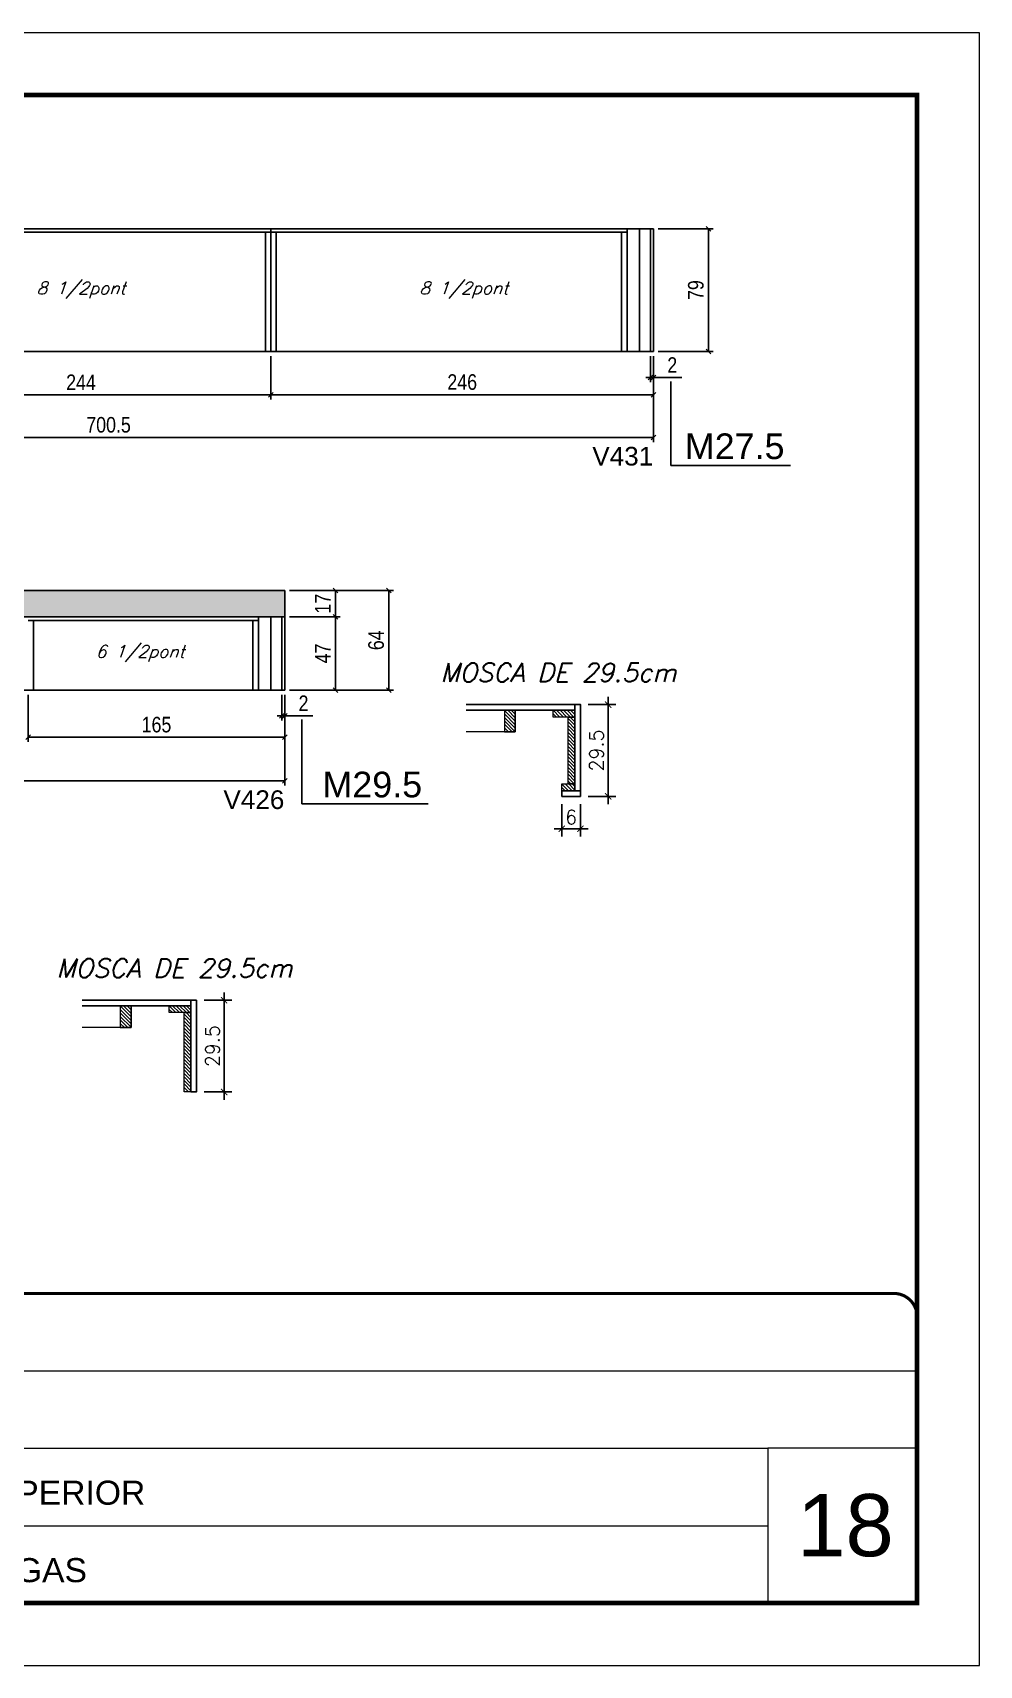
# Model space of a CAD drawing. Extents: x 3309 to 9590, y -2522 to 15424.
# Drawn here: x 5784 to 6393, y 8964 to 10014 of the extents above; entities that cross this region are included whole.
import ezdxf
from ezdxf.enums import TextEntityAlignment as Align

# ---------------------------------------------------------------- set-up
doc = ezdxf.new("R2010")
doc.units = 0
doc.linetypes.add('CONTINUO', pattern=[0])
doc.linetypes.add('DASHED', pattern=[0.75, 0.5, -0.25])
for name, color, linetype in [('5', 5, 'Continuous'), ('COTA', 241, 'Continuous'), ('NOMENCLATURA', 7, 'Continuous'), ('Painéis', 200, 'Continuous'), ('SARR_2.2x7', 40, 'Continuous'), ('SARR_3.5x7', 81, 'Continuous'), ('texto', 7, 'Continuous')]:
    doc.layers.add(name, color=color, linetype=linetype)
for name, color, linetype, lineweight in [('CARIMBO', 255, 'Continuous', 9), ('Folhas', 255, 'Continuous', 9), ('Hachura', 251, 'Continuous', 9), ('Madeira', 126, 'Continuous', 18), ('SARRAFO DE PRESSAO', 251, 'DASHED', 9), ('TEXTO PILAR', 3, 'Continuous', 15)]:
    doc.layers.add(name, color=color, linetype=linetype, lineweight=lineweight)
doc.styles.add('ARIAL', font='arial.ttf')
doc.styles.add('COTA TECNICA', font='techl___.ttf', dxfattribs={"height": 10})
doc.styles.add('Romans', font='romans.shx')
doc.styles.get("Standard").update_dxf_attribs({"font": 'arial.ttf'})
doc.dimstyles.new('COTA PARA DETALHES', dxfattribs={"dimtxt": 9, "dimasz": 4, "dimexe": 5, "dimexo": 5, "dimgap": 3, "dimtad": 1, "dimdec": 1, "dimlfac": 0.5, "dimzin": 12, "dimdsep": 46, "dimtxsty": 'Romans', "dimblk": 'ARCHTICK', "dimcen": 10, "dimdle": 5, "dimclrd": 4, "dimclre": 4, "dimclrt": 240, "dimadec": 1, "dimazin": 3, "dimtfac": 1, "dimtdec": 1, "dimtmove": 0, "dimatfit": 3, "dimldrblk": 'ARCHTICK', "dimfxl": 1, "dimtolj": 1, "dimtzin": 12, "dimarcsym": 0})
doc.dimstyles.new('PAINEL', dxfattribs={"dimtxt": 10, "dimasz": 3, "dimexe": 3, "dimexo": 3, "dimgap": 3, "dimtad": 1, "dimdec": 1, "dimzin": 12, "dimdsep": 46, "dimtxsty": 'COTA TECNICA', "dimblk1": 'OBLIQUE', "dimblk2": 'OBLIQUE', "dimsah": 1, "dimcen": 0.9, "dimclrd": 4, "dimclre": 4, "dimclrt": 240, "dimadec": 1, "dimazin": 3, "dimtfac": 1, "dimtdec": 1, "dimtmove": 0, "dimatfit": 3, "dimfxl": 1, "dimtolj": 1, "dimtzin": 12, "dimarcsym": 0})
pattern_1 = [(315, (1479.0021, -1998.3736), (1.12253202, 1.12253202), [])]
pattern_2 = [(315, (1232.1754, -2188.4733), (1.12253202, 1.12253202), [])]

# ---------------------------------------------------------------- blocks, each defined once
blk = doc.blocks.new('9999999999')
at = {"color": 30, "linetype": 'CONTINUO'}
for p, q in [((98564.6, 34379.6), (99584, 34379.6)), ((98564.6, 34329.8), (99488, 34329.8)), ((99584, 34329.8), (99488, 34329.8)), ((99488, 34329.8), (99488, 34230.2)), ((98564.6, 34280), (99488, 34280))]:
    blk.add_line(p, q, dxfattribs=at)
at = {"color": 30, "linetype": 'CONTINUO', "const_width": 2}
blk.add_lwpolyline([(99584, 34230.2), (99584, 34414.4, 0.414214), (99569, 34429.4), (98229, 34429.4, 0.414214), (98214, 34414.4), (98214, 34245.2, 0.414214), (98229, 34230.2), (99584, 34230.2)], format="xyb", dxfattribs=at)
at = {"layer": 'Folhas'}
blk.add_lwpolyline([(98139, 34190.2), (99624, 34190.2), (99624, 35240.2), (98139, 35240.2)], close=True, dxfattribs=at)
at = {"layer": 'Folhas', "color": 30, "const_width": 3}
blk.add_lwpolyline([(98214, 34230.2), (99584, 34230.2), (99584, 35200.2), (98214, 35200.2)], close=True, dxfattribs=at)
at = {"color": 7, "linetype": 'Continuous', "ltscale": 5, "style": 'ARIAL'}
for s, p in [('2° SUBSOLO SUPERIOR', (98837.7, 34293.5)), ('LATERAIS DE VIGAS', (98837.7, 34243.7))]:
    blk.add_text(s, height=15.483, dxfattribs=at).set_placement(p)
blk = doc.blocks.new('_Oblique')
at = {"color": 0, "linetype": 'ByBlock', "lineweight": -2}
blk.add_line((-0.5, -0.5), (0.5, 0.5), dxfattribs=at)
blk = doc.blocks.new('*D1206')
at = {"layer": 'COTA', "color": 4, "lineweight": -2, "transparency": 16777216}
for p, q in [((5483, 9805.5), (5483, 9750.2)), ((6183.5, 9805.5), (6183.5, 9750.2)), ((5483, 9753.2), (6183.5, 9753.2))]:
    blk.add_line(p, q, dxfattribs=at)
at = {"layer": 'Defpoints', "color": 0, "transparency": 16777216}
for p in [(5483, 9808.5), (6183.5, 9808.5), (6183.5, 9753.2)]:
    blk.add_point(p, dxfattribs=at)
at = {"layer": 'COTA', "color": 4, "lineweight": -2, "transparency": 16777216, "xscale": 3, "yscale": 3, "zscale": 3, "rotation": 180}
blk.add_blockref('_Oblique', (5483, 9753.2), dxfattribs=at)
at = {"layer": 'COTA', "color": 4, "lineweight": -2, "transparency": 16777216, "xscale": 3, "yscale": 3, "zscale": 3}
blk.add_blockref('_Oblique', (6183.5, 9753.2), dxfattribs=at)
at = {"layer": 'COTA', "color": 240, "transparency": 16777216, "insert": (5833.2, 9761.3), "char_height": 10, "attachment_point": 5, "style": 'COTA TECNICA'}
blk.add_mtext('\\A1;700.5', dxfattribs=at)
blk = doc.blocks.new('*D1209')
at = {"layer": 'COTA', "color": 4, "lineweight": -2, "transparency": 16777216}
for p, q in [((5693.5, 9805.5), (5693.5, 9777.7)), ((5937.5, 9805.5), (5937.5, 9777.7)), ((5693.5, 9780.7), (5937.5, 9780.7))]:
    blk.add_line(p, q, dxfattribs=at)
at = {"layer": 'Defpoints', "color": 0, "transparency": 16777216}
for p in [(5693.5, 9808.5), (5937.5, 9808.5), (5937.5, 9780.7)]:
    blk.add_point(p, dxfattribs=at)
at = {"layer": 'COTA', "color": 4, "lineweight": -2, "transparency": 16777216, "xscale": 3, "yscale": 3, "zscale": 3, "rotation": 180}
blk.add_blockref('_Oblique', (5693.5, 9780.7), dxfattribs=at)
at = {"layer": 'COTA', "color": 4, "lineweight": -2, "transparency": 16777216, "xscale": 3, "yscale": 3, "zscale": 3}
blk.add_blockref('_Oblique', (5937.5, 9780.7), dxfattribs=at)
at = {"layer": 'COTA', "color": 240, "transparency": 16777216, "insert": (5815.5, 9788.7), "char_height": 10, "attachment_point": 5, "style": 'COTA TECNICA'}
blk.add_mtext('\\A1;244', dxfattribs=at)
blk = doc.blocks.new('*D1210')
at = {"layer": 'COTA', "color": 4, "lineweight": -2, "transparency": 16777216}
for p, q in [((5937.5, 9805.5), (5937.5, 9777.7)), ((6183.5, 9805.5), (6183.5, 9777.7)), ((5937.5, 9780.7), (6183.5, 9780.7))]:
    blk.add_line(p, q, dxfattribs=at)
at = {"layer": 'Defpoints', "color": 0, "transparency": 16777216}
for p in [(5937.5, 9808.5), (6183.5, 9808.5), (6183.5, 9780.7)]:
    blk.add_point(p, dxfattribs=at)
at = {"layer": 'COTA', "color": 4, "lineweight": -2, "transparency": 16777216, "xscale": 3, "yscale": 3, "zscale": 3, "rotation": 180}
blk.add_blockref('_Oblique', (5937.5, 9780.7), dxfattribs=at)
at = {"layer": 'COTA', "color": 4, "lineweight": -2, "transparency": 16777216, "xscale": 3, "yscale": 3, "zscale": 3}
blk.add_blockref('_Oblique', (6183.5, 9780.7), dxfattribs=at)
at = {"layer": 'COTA', "color": 240, "transparency": 16777216, "insert": (6060.5, 9788.8), "char_height": 10, "attachment_point": 5, "style": 'COTA TECNICA'}
blk.add_mtext('\\A1;246', dxfattribs=at)
blk = doc.blocks.new('*D1215')
at = {"layer": 'COTA', "color": 4, "lineweight": -2, "transparency": 16777216}
for p, q in [((6186.5, 9887.5), (6221.8, 9887.5)), ((6218.8, 9887.5), (6218.8, 9808.5)), ((6186.5, 9808.5), (6221.8, 9808.5))]:
    blk.add_line(p, q, dxfattribs=at)
at = {"layer": 'Defpoints', "color": 0, "transparency": 16777216}
for p in [(6183.5, 9887.5), (6183.5, 9808.5), (6218.8, 9808.5)]:
    blk.add_point(p, dxfattribs=at)
at = {"layer": 'COTA', "color": 4, "lineweight": -2, "transparency": 16777216, "xscale": 3, "yscale": 3, "zscale": 3}
for p, rotation in [((6218.8, 9887.5), 90), ((6218.8, 9808.5), 270)]:
    blk.add_blockref('_Oblique', p, dxfattribs=dict(at, rotation=rotation))
at = {"layer": 'COTA', "color": 240, "transparency": 16777216, "insert": (6210.7, 9848), "char_height": 10, "attachment_point": 5, "rotation": 90, "style": 'COTA TECNICA'}
blk.add_mtext('\\A1;79', dxfattribs=at)
blk = doc.blocks.new('*D1223')
at = {"layer": 'COTA', "color": 4, "linetype": 'ByBlock', "lineweight": -2, "transparency": 16777216}
for p, q in [((5291.5, 9587.8), (5291.5, 9529.3)), ((5946.5, 9587.8), (5946.5, 9529.3)), ((5946.5, 9532.3), (5291.5, 9532.3))]:
    blk.add_line(p, q, dxfattribs=at)
at = {"layer": 'Defpoints', "color": 0, "linetype": 'ByBlock', "transparency": 16777216}
for p in [(5291.5, 9590.8), (5946.5, 9590.8), (5291.5, 9532.3)]:
    blk.add_point(p, dxfattribs=at)
at = {"layer": 'COTA', "color": 4, "linetype": 'ByBlock', "lineweight": -2, "transparency": 16777216, "xscale": 3, "yscale": 3, "zscale": 3, "rotation": 180}
blk.add_blockref('_Oblique', (5291.5, 9532.3), dxfattribs=at)
at = {"layer": 'COTA', "color": 4, "linetype": 'ByBlock', "lineweight": -2, "transparency": 16777216, "xscale": 3, "yscale": 3, "zscale": 3}
blk.add_blockref('_Oblique', (5946.5, 9532.3), dxfattribs=at)
at = {"layer": 'COTA', "color": 240, "linetype": 'ByBlock', "transparency": 16777216, "insert": (5619, 9540.4), "char_height": 10, "attachment_point": 5, "style": 'COTA TECNICA'}
blk.add_mtext('\\A1;655', dxfattribs=at)
blk = doc.blocks.new('*D1224')
at = {"layer": 'COTA', "color": 4, "lineweight": -2, "transparency": 16777216}
for p, q in [((5781.5, 9587.8), (5781.5, 9557.4)), ((5946.5, 9587.8), (5946.5, 9557.4)), ((5781.5, 9560.4), (5946.5, 9560.4))]:
    blk.add_line(p, q, dxfattribs=at)
at = {"layer": 'Defpoints', "color": 0, "transparency": 16777216}
for p in [(5781.5, 9590.8, 0), (5946.5, 9590.8, 0), (5946.5, 9560.4)]:
    blk.add_point(p, dxfattribs=at)
at = {"layer": 'COTA', "color": 4, "lineweight": -2, "transparency": 16777216, "xscale": 3, "yscale": 3, "zscale": 3, "rotation": 180}
blk.add_blockref('_Oblique', (5781.5, 9560.4), dxfattribs=at)
at = {"layer": 'COTA', "color": 4, "lineweight": -2, "transparency": 16777216, "xscale": 3, "yscale": 3, "zscale": 3}
blk.add_blockref('_Oblique', (5946.5, 9560.4), dxfattribs=at)
at = {"layer": 'COTA', "color": 240, "transparency": 16777216, "insert": (5864, 9568.5), "char_height": 10, "attachment_point": 5, "style": 'COTA TECNICA'}
blk.add_mtext('\\A1;165', dxfattribs=at)
blk = doc.blocks.new('*D1225')
at = {"layer": 'COTA', "color": 4, "lineweight": -2, "transparency": 16777216}
for p, q in [((5949.5, 9637.8), (5982, 9637.8)), ((5979, 9637.8), (5979, 9590.8)), ((5949.5, 9590.8), (5982, 9590.8))]:
    blk.add_line(p, q, dxfattribs=at)
at = {"layer": 'Defpoints', "color": 0, "transparency": 16777216}
for p in [(5946.5, 9637.8, 0), (5946.5, 9590.8, 0), (5979, 9590.8)]:
    blk.add_point(p, dxfattribs=at)
at = {"layer": 'COTA', "color": 4, "lineweight": -2, "transparency": 16777216, "xscale": 3, "yscale": 3, "zscale": 3}
for p, rotation in [((5979, 9637.8), 90), ((5979, 9590.8), 270)]:
    blk.add_blockref('_Oblique', p, dxfattribs=dict(at, rotation=rotation))
at = {"layer": 'COTA', "color": 240, "transparency": 16777216, "insert": (5970.9, 9614.3), "char_height": 10, "attachment_point": 5, "rotation": 90, "style": 'COTA TECNICA'}
blk.add_mtext('\\A1;47', dxfattribs=at)
blk = doc.blocks.new('*D1226')
at = {"layer": 'COTA', "color": 4, "lineweight": -2, "transparency": 16777216}
for p, q in [((5949.5, 9654.8), (5982, 9654.8)), ((5979, 9637.8), (5979, 9654.8)), ((5949.5, 9637.8), (5982, 9637.8))]:
    blk.add_line(p, q, dxfattribs=at)
at = {"layer": 'Defpoints', "color": 0, "transparency": 16777216}
for p in [(5946.5, 9654.8, 0), (5979, 9654.8), (5946.5, 9637.8, 0)]:
    blk.add_point(p, dxfattribs=at)
at = {"layer": 'COTA', "color": 4, "lineweight": -2, "transparency": 16777216, "xscale": 3, "yscale": 3, "zscale": 3}
for p, rotation in [((5979, 9654.8), 90), ((5979, 9637.8), 270)]:
    blk.add_blockref('_Oblique', p, dxfattribs=dict(at, rotation=rotation))
at = {"layer": 'COTA', "color": 240, "transparency": 16777216, "insert": (5970.9, 9646.3), "char_height": 10, "attachment_point": 5, "rotation": 90, "style": 'COTA TECNICA'}
blk.add_mtext('\\A1;17', dxfattribs=at)
blk = doc.blocks.new('*D1227')
at = {"layer": 'COTA', "color": 4, "lineweight": -2, "transparency": 16777216}
for p, q in [((5949.5, 9654.8), (6016.3, 9654.8)), ((6013.3, 9590.8), (6013.3, 9654.8)), ((5949.5, 9590.8), (6016.3, 9590.8))]:
    blk.add_line(p, q, dxfattribs=at)
at = {"layer": 'Defpoints', "color": 0, "transparency": 16777216}
for p in [(5946.5, 9654.8, 0), (6013.3, 9654.8), (5946.5, 9590.8, 0)]:
    blk.add_point(p, dxfattribs=at)
at = {"layer": 'COTA', "color": 4, "lineweight": -2, "transparency": 16777216, "xscale": 3, "yscale": 3, "zscale": 3}
for p, rotation in [((6013.3, 9654.8), 90), ((6013.3, 9590.8), 270)]:
    blk.add_blockref('_Oblique', p, dxfattribs=dict(at, rotation=rotation))
at = {"layer": 'COTA', "color": 240, "transparency": 16777216, "insert": (6005.2, 9622.8), "char_height": 10, "attachment_point": 5, "rotation": 90, "style": 'COTA TECNICA'}
blk.add_mtext('\\A1;64', dxfattribs=at)
blk = doc.blocks.new('*D1228')
at = {"layer": 'COTA', "color": 4, "lineweight": -2, "transparency": 16777216}
for p, q in [((5944.5, 9587.8), (5944.5, 9571.3)), ((5946.5, 9587.8), (5946.5, 9571.3)), ((5944.5, 9574.3), (5941.5, 9574.3)), ((5944.5, 9574.3), (5946.5, 9574.3)), ((5946.5, 9574.3), (5964.6, 9574.3))]:
    blk.add_line(p, q, dxfattribs=at)
at = {"layer": 'Defpoints', "color": 0, "transparency": 16777216}
for p in [(5944.5, 9590.8, 0), (5946.5, 9590.8, 0), (5946.5, 9574.3)]:
    blk.add_point(p, dxfattribs=at)
at = {"layer": 'COTA', "color": 4, "lineweight": -2, "transparency": 16777216, "xscale": 3, "yscale": 3, "zscale": 3}
blk.add_blockref('_Oblique', (5944.5, 9574.3), dxfattribs=at)
at = {"layer": 'COTA', "color": 4, "lineweight": -2, "transparency": 16777216, "xscale": 3, "yscale": 3, "zscale": 3, "rotation": 180}
blk.add_blockref('_Oblique', (5946.5, 9574.3), dxfattribs=at)
at = {"layer": 'COTA', "color": 240, "transparency": 16777216, "insert": (5958.5, 9582.3), "char_height": 10, "attachment_point": 5, "style": 'COTA TECNICA'}
blk.add_mtext('\\A1;2', dxfattribs=at)
blk = doc.blocks.new('_ArchTick')
at = {"color": 0, "linetype": 'ByBlock', "const_width": 0.15}
blk.add_lwpolyline([(-0.5, -0.5), (0.5, 0.5)], dxfattribs=at)
blk = doc.blocks.new('*D1229')
at = {"layer": 'COTA', "color": 4, "lineweight": -2, "transparency": 16777216}
for p, q in [((6141.5, 9581.4), (6159.3, 9581.4)), ((6154.3, 9586.4), (6154.3, 9517.4)), ((6141.5, 9522.4), (6159.3, 9522.4))]:
    blk.add_line(p, q, dxfattribs=at)
at = {"layer": 'Defpoints', "color": 0, "transparency": 16777216}
for p in [(6136.5, 9581.4), (6136.5, 9522.4), (6154.3, 9522.4)]:
    blk.add_point(p, dxfattribs=at)
at = {"layer": 'COTA', "color": 4, "lineweight": -2, "transparency": 16777216, "xscale": 4, "yscale": 4, "zscale": 4}
for p, rotation in [((6154.3, 9581.4), 90), ((6154.3, 9522.4), 270)]:
    blk.add_blockref('_ArchTick', p, dxfattribs=dict(at, rotation=rotation))
at = {"layer": 'COTA', "color": 240, "transparency": 16777216, "insert": (6146.8, 9551.9), "char_height": 9, "attachment_point": 5, "rotation": 90, "style": 'Romans'}
blk.add_mtext('\\A1;29.5', dxfattribs=at)
blk = doc.blocks.new('*D1230')
at = {"layer": 'COTA', "color": 4, "lineweight": -2, "transparency": 16777216}
for p, q in [((6124.5, 9517.4), (6124.5, 9496.6)), ((6136.5, 9517.4), (6136.5, 9496.6)), ((6141.5, 9501.6), (6119.5, 9501.6))]:
    blk.add_line(p, q, dxfattribs=at)
at = {"layer": 'Defpoints', "color": 0, "transparency": 16777216}
for p in [(6124.5, 9522.4), (6136.5, 9522.4), (6124.5, 9501.6)]:
    blk.add_point(p, dxfattribs=at)
at = {"layer": 'COTA', "color": 4, "lineweight": -2, "transparency": 16777216, "xscale": 4, "yscale": 4, "zscale": 4, "rotation": 180}
blk.add_blockref('_ArchTick', (6124.5, 9501.6), dxfattribs=at)
at = {"layer": 'COTA', "color": 4, "lineweight": -2, "transparency": 16777216, "xscale": 4, "yscale": 4, "zscale": 4}
blk.add_blockref('_ArchTick', (6136.5, 9501.6), dxfattribs=at)
at = {"layer": 'COTA', "color": 240, "transparency": 16777216, "insert": (6130.5, 9509.1), "char_height": 9, "attachment_point": 5, "style": 'Romans'}
blk.add_mtext('\\A1;6', dxfattribs=at)
blk = doc.blocks.new('*D1241')
at = {"layer": 'COTA', "color": 4, "lineweight": -2, "transparency": 16777216}
for p, q in [((5894.7, 9391.3), (5912.5, 9391.3)), ((5907.5, 9396.3), (5907.5, 9327.3)), ((5894.7, 9332.3), (5912.5, 9332.3))]:
    blk.add_line(p, q, dxfattribs=at)
at = {"layer": 'Defpoints', "color": 0, "transparency": 16777216}
for p in [(5889.7, 9391.3), (5889.7, 9332.3), (5907.5, 9332.3)]:
    blk.add_point(p, dxfattribs=at)
at = {"layer": 'COTA', "color": 4, "lineweight": -2, "transparency": 16777216, "xscale": 4, "yscale": 4, "zscale": 4}
for p, rotation in [((5907.5, 9391.3), 90), ((5907.5, 9332.3), 270)]:
    blk.add_blockref('_ArchTick', p, dxfattribs=dict(at, rotation=rotation))
at = {"layer": 'COTA', "color": 240, "transparency": 16777216, "insert": (5900, 9361.8), "char_height": 9, "attachment_point": 5, "rotation": 90, "style": 'Romans'}
blk.add_mtext('\\A1;29.5', dxfattribs=at)
blk = doc.blocks.new('*D1571')
at = {"layer": 'COTA', "color": 4, "lineweight": -2, "transparency": 16777216}
for p, q in [((6181.5, 9805.5), (6181.5, 9788.8)), ((6183.5, 9805.5), (6183.5, 9788.8)), ((6181.5, 9791.8), (6178.5, 9791.8)), ((6181.5, 9791.8), (6183.5, 9791.8)), ((6183.5, 9791.8), (6201.6, 9791.8))]:
    blk.add_line(p, q, dxfattribs=at)
at = {"layer": 'Defpoints', "color": 0, "transparency": 16777216}
for p in [(6181.5, 9808.5), (6183.5, 9808.5), (6183.5, 9791.8)]:
    blk.add_point(p, dxfattribs=at)
at = {"layer": 'COTA', "color": 4, "lineweight": -2, "transparency": 16777216, "xscale": 3, "yscale": 3, "zscale": 3}
blk.add_blockref('_Oblique', (6181.5, 9791.8), dxfattribs=at)
at = {"layer": 'COTA', "color": 4, "lineweight": -2, "transparency": 16777216, "xscale": 3, "yscale": 3, "zscale": 3, "rotation": 180}
blk.add_blockref('_Oblique', (6183.5, 9791.8), dxfattribs=at)
at = {"layer": 'COTA', "color": 240, "transparency": 16777216, "insert": (6195.5, 9799.8), "char_height": 10, "attachment_point": 5, "style": 'COTA TECNICA'}
blk.add_mtext('\\A1;2', dxfattribs=at)

msp = doc.modelspace()

# ---------------------------------------------------------------- hatches: boundary and pattern name
at = {"layer": 'COTA'}
h = msp.add_hatch(dxfattribs=at)
h.set_pattern_fill('AR-CONC', color=256, scale=0.03)
h.paths.add_polyline_path([(5261.48, 9590.79), (5291.48, 9590.79), (5291.48, 9637.79), (5946.48, 9637.79), (5946.48, 9654.79), (5291.48, 9654.79), (5291.48, 9669.79), (5261.48, 9669.79)])
at = {"layer": 'Hachura'}
h = msp.add_hatch(dxfattribs=at)
h.set_pattern_fill('ANSI31', color=256, scale=0.5, angle=270, style=0)
h.set_pattern_definition(pattern_1)
h.paths.add_polyline_path([(6094.58, 9577.81), (6087.58, 9577.81), (6087.58, 9563.81), (6094.58, 9563.81)])
h = msp.add_hatch(dxfattribs=at)
h.set_pattern_fill('ANSI31', color=256, scale=0.5, angle=270, style=0)
h.set_pattern_definition(pattern_1)
h.paths.add_polyline_path([(6118.97, 9577.81), (6118.97, 9573.41), (6132.95, 9573.41), (6132.95, 9577.81)])
h = msp.add_hatch(dxfattribs=at)
h.set_pattern_fill('ANSI31', color=256, scale=0.5, angle=270, style=0)
h.set_pattern_definition([(315, (-2208.8564, -2046.4598), (1.12253202, 1.12253202), [])])
h.paths.add_polyline_path([(6132.95, 9573.41), (6128.55, 9573.41), (6128.55, 9530.41), (6132.95, 9530.41)])
h = msp.add_hatch(dxfattribs=at)
h.set_pattern_fill('ANSI31', color=256, scale=0.5, angle=270, style=0)
h.set_pattern_definition([(315, (1484.5815, -2045.7736), (1.12253202, 1.12253202), [])])
h.paths.add_polyline_path([(6124.55, 9530.41), (6124.55, 9526.01), (6132.95, 9526.01), (6132.95, 9530.41)])
h = msp.add_hatch(dxfattribs=at)
h.set_pattern_fill('ANSI31', color=256, scale=0.5, angle=270, style=0)
h.set_pattern_definition(pattern_2)
h.paths.add_polyline_path([(5847.76, 9387.71), (5840.76, 9387.71), (5840.76, 9373.71), (5847.76, 9373.71)])
h = msp.add_hatch(dxfattribs=at)
h.set_pattern_fill('ANSI31', color=256, scale=0.5, angle=270, style=0)
h.set_pattern_definition(pattern_2)
h.paths.add_polyline_path([(5872.14, 9387.71), (5872.14, 9383.31), (5886.12, 9383.31), (5886.12, 9387.71)])
h = msp.add_hatch(dxfattribs=at)
h.set_pattern_fill('ANSI31', color=256, scale=0.5, angle=270, style=0)
h.set_pattern_definition([(315, (-2455.6831, -2236.5596), (1.12253202, 1.12253202), [])])
h.paths.add_polyline_path([(5886.12, 9383.31), (5881.72, 9383.31), (5881.72, 9332.31), (5886.12, 9332.31)])

# ---------------------------------------------------------------- linework, layer by layer
at = {"layer": 'COTA'}
for p, q in [((5291.48, 9654.79, 0), (5946.48, 9654.79, 0)), ((5946.48, 9654.79, 0), (5946.48, 9637.79, 0))]:
    msp.add_line(p, q, dxfattribs=at)
at = {"layer": 'Madeira'}
for points in [[(6094.58, 9577.81), (6094.58, 9563.81), (6063.11, 9563.81)], [(5847.76, 9387.71), (5847.76, 9373.71), (5816.28, 9373.71)]]:
    msp.add_lwpolyline(points, dxfattribs=at)
for points in [[(6094.58, 9563.81), (6094.58, 9577.81), (6087.58, 9577.81), (6087.58, 9563.81)], [(6118.97, 9577.81), (6132.95, 9577.81), (6132.95, 9573.41), (6118.97, 9573.41)], [(6128.55, 9530.41), (6128.55, 9573.41), (6132.95, 9573.41), (6132.95, 9530.41)], [(6124.55, 9530.41), (6132.95, 9530.41), (6132.95, 9526.01), (6124.55, 9526.01)], [(5847.76, 9373.71), (5847.76, 9387.71), (5840.76, 9387.71), (5840.76, 9373.71)], [(5872.14, 9387.71), (5886.12, 9387.71), (5886.12, 9383.31), (5872.14, 9383.31)], [(5881.72, 9332.31), (5881.72, 9383.31), (5886.12, 9383.31), (5886.12, 9332.31)]]:
    msp.add_lwpolyline(points, close=True, dxfattribs=at)
at = {"layer": 'NOMENCLATURA', "linetype": 'Continuous'}
for p, q in [((6194.49, 9735.11), (6194.49, 9789.29)), ((6271.5, 9735.11), (6194.49, 9735.11)), ((5957.49, 9517.58), (5957.49, 9571.75)), ((6038.6, 9517.58), (5957.49, 9517.58))]:
    msp.add_line(p, q, dxfattribs=at)
at = {"layer": 'Painéis', "linetype": 'ByBlock'}
for p, q in [((6183.48, 9887.47), (5560.98, 9887.47)), ((5937.48, 9887.47), (5937.48, 9808.47)), ((6181.48, 9808.47), (6181.48, 9887.47)), ((6183.48, 9808.47), (6183.48, 9887.47)), ((5482.98, 9808.47), (6183.48, 9808.47)), ((5946.48, 9637.79, 0), (5291.48, 9637.79, 0)), ((5944.48, 9590.79, 0), (5944.48, 9637.79, 0)), ((5946.48, 9590.79, 0), (5946.48, 9637.79, 0)), ((5946.48, 9590.79, 0), (5291.48, 9590.79, 0)), ((6132.95, 9581.41), (6063.09, 9581.41)), ((6132.95, 9577.81), (6063.11, 9577.81)), ((6132.95, 9526.01), (6124.55, 9526.01)), ((6124.55, 9526.01), (6124.55, 9522.41)), ((6136.55, 9526.01), (6136.55, 9522.41)), ((6136.55, 9522.41), (6124.55, 9522.41)), ((5886.12, 9391.31), (5816.26, 9391.31)), ((5886.12, 9387.71), (5816.28, 9387.71))]:
    msp.add_line(p, q, dxfattribs=at)
for points in [[(6132.95, 9581.41), (6136.55, 9581.41), (6136.55, 9526.01), (6132.95, 9526.01)], [(5886.12, 9391.31), (5889.72, 9391.31), (5889.72, 9332.31), (5886.12, 9332.31)]]:
    msp.add_lwpolyline(points, close=True, dxfattribs=at)
at = {"layer": 'SARR_2.2x7', "linetype": 'Continuous'}
for p, q in [((5937.48, 9885.27), (5693.48, 9885.27)), ((6166.48, 9885.27), (5937.48, 9885.27)), ((6174.48, 9808.47), (6174.48, 9887.47)), ((5929.48, 9635.59, 0), (5781.48, 9635.59, 0)), ((5937.48, 9590.79, 0), (5937.48, 9637.79, 0))]:
    msp.add_line(p, q, dxfattribs=at)
at = {"layer": 'SARR_3.5x7'}
for p, q in [((5933.98, 9885.27), (5933.98, 9808.47)), ((5940.98, 9885.27), (5940.98, 9808.47)), ((6162.98, 9885.27), (6162.98, 9808.47)), ((6166.48, 9887.47), (6166.48, 9808.47)), ((5784.98, 9635.59, 0), (5784.98, 9590.79, 0)), ((5925.98, 9635.59, 0), (5925.98, 9590.79, 0)), ((5929.48, 9637.79, 0), (5929.48, 9590.79, 0))]:
    msp.add_line(p, q, dxfattribs=at)

# ---------------------------------------------------------------- block references
at = {"layer": 'SARRAFO DE PRESSAO', "color": 6, "linetype": 'ByBlock'}
msp.add_blockref('9999999999', (-93231.11, -25226.65), dxfattribs=at)

# ---------------------------------------------------------------- texts
at = {"layer": '5', "linetype": 'Continuous'}
for s, p in [('V431', (6144.11, 9735.18, 0)), ('V426', (5907.03, 9514.28, 0))]:
    msp.add_text(s, height=12, rotation=0.00004, dxfattribs=at).set_placement(p)
at = {"layer": 'CARIMBO', "style": 'ARIAL'}
msp.add_text('18', height=40, dxfattribs=at).set_placement((6275.73, 9033.7))
at = {"layer": 'NOMENCLATURA', "linetype": 'Continuous'}
for s, p in [('M27.5', (6203.59, 9739.31)), ('M29.5', (5970.69, 9521.77))]:
    msp.add_text(s, height=16.5, dxfattribs=at).set_placement(p)
at = {"layer": 'texto', "color": 2, "char_height": 8, "attachment_point": 5, "style": 'Romans'}
for s, insert in [('{\\Q19;\\C256;8 1/2pont}', (5815.48, 9847.97)), ('{\\Q19;\\C256;8 1/2pont}', (6061.48, 9847.97)), ('{\\Q19;\\C256;6 1/2pont}', (5853.48, 9614.29, 0))]:
    msp.add_mtext(s, dxfattribs=dict(at, insert=insert))
at = {"layer": 'TEXTO PILAR', "color": 3, "style": 'Romans', "oblique": 15}
for p in [(6122.23, 9602.06), (5875.4, 9411.96)]:
    msp.add_text('MOSCA DE 29.5cm', height=12, dxfattribs=at).set_placement(p, align=Align.MIDDLE)

# ---------------------------------------------------------------- dimensions: what is measured, and where the dimension line sits
at = {"layer": 'COTA'}
for base, p1, p2, dimstyle, picture, middle in [((6218.83, 9808.47), (6183.48, 9887.47), (6183.48, 9808.47), 'PAINEL', '*D1215', (6210.72, 9847.97)), ((5979, 9654.79), (5946.48, 9637.79, 0), (5946.48, 9654.79, 0), 'PAINEL', '*D1226', (5970.93, 9646.29)), ((6013.27, 9654.79), (5946.48, 9590.79, 0), (5946.48, 9654.79, 0), 'PAINEL', '*D1227', (6005.16, 9622.79)), ((5979, 9590.79), (5946.48, 9637.79, 0), (5946.48, 9590.79, 0), 'PAINEL', '*D1225', (5970.93, 9614.29)), ((6154.31, 9522.41), (6136.55, 9581.41), (6136.55, 9522.41), 'COTA PARA DETALHES', '*D1229', (6146.81, 9551.91)), ((5907.48, 9332.31), (5889.72, 9391.31), (5889.72, 9332.31), 'COTA PARA DETALHES', '*D1241', (5899.98, 9361.81))]:
    dim = msp.add_linear_dim(base=base, p1=p1, p2=p2, angle=90, dimstyle=dimstyle, dxfattribs=at)
    dim.commit()
    dim.dimension.update_dxf_attribs({"geometry": picture, "text_midpoint": middle})
for base, p1, p2, dimstyle, picture, middle in [((6183.48, 9753.19), (5482.98, 9808.47), (6183.48, 9808.47), 'PAINEL', '*D1206', (5833.23, 9761.3)), ((6183.48, 9791.8), (6181.48, 9808.47), (6183.48, 9808.47), 'PAINEL', '*D1571', (6195.54, 9799.8)), ((5946.48, 9560.39, 0), (5781.48, 9590.79, 0), (5946.48, 9590.79, 0), 'PAINEL', '*D1224', (5863.98, 9568.5, 0)), ((5946.48, 9574.26), (5944.48, 9590.79, 0), (5946.48, 9590.79, 0), 'PAINEL', '*D1228', (5958.54, 9582.26)), ((6124.55, 9501.63), (6136.55, 9522.41), (6124.55, 9522.41), 'COTA PARA DETALHES', '*D1230', (6130.55, 9509.13))]:
    dim = msp.add_linear_dim(base=base, p1=p1, p2=p2, dimstyle=dimstyle, dxfattribs=at)
    dim.commit()
    dim.dimension.update_dxf_attribs({"geometry": picture, "text_midpoint": middle})
for base, p1, p2, picture, middle in [((5937.48, 9780.66), (5693.48, 9808.47), (5937.48, 9808.47), '*D1209', (5815.48, 9788.73)), ((6183.48, 9780.66), (5937.48, 9808.47), (6183.48, 9808.47), '*D1210', (6060.48, 9788.76))]:
    dim = msp.add_linear_dim(base=base, p1=p1, p2=p2, dimstyle='PAINEL', override={"dimtmove": 1}, dxfattribs=at)
    dim.commit()
    dim.dimension.update_dxf_attribs({"geometry": picture, "text_midpoint": middle})
at = {"layer": 'COTA', "linetype": 'ByBlock'}
dim = msp.add_linear_dim(base=(5291.48, 9532.29, 0), p1=(5946.48, 9590.79, 0), p2=(5291.48, 9590.79, 0), angle=180, dimstyle='PAINEL', dxfattribs=at)
dim.commit()
dim.dimension.update_dxf_attribs({"geometry": '*D1223', "text_midpoint": (5618.98, 9540.4, 0)})

doc.saveas('drawing.dxf')
